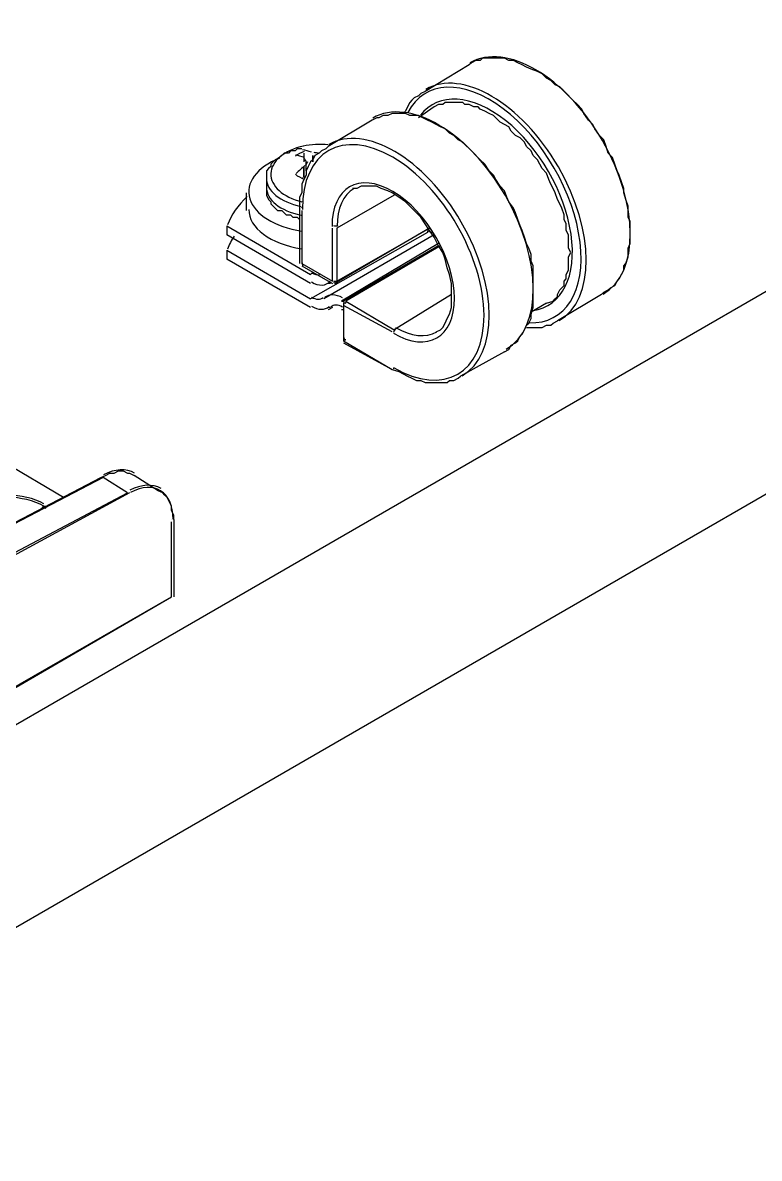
# Model space of a CAD drawing. Header units: inches. Extents: x 109 to 1721, y 29 to 669.
# Drawn here: x 1451.12 to 1458.08, y 298.11 to 308.83 of the extents above; entities that cross this region are included whole.
import ezdxf

# ---------------------------------------------------------------- set-up
doc = ezdxf.new("R2010")
doc.units = ezdxf.units.IN
doc.header["$LTSCALE"] = 0.0393700787401575
doc.header["$MEASUREMENT"] = 0
doc.layers.add('PDF3_Geometría', color=7, linetype='Continuous')

# ---------------------------------------------------------------- blocks, each defined once
blk = doc.blocks.new('OH3A1-1$-$ASSY$$CENTER$TUB_-_v2$-$copia1')
at = {"layer": 'PDF3_Geometría', "lineweight": -3}
for points in [[(15.8967539469401, 7.896715799967447), (19.60910288492838, 10.03996192084418), (19.60910288492838, 9.963298373752169)], [(19.60906643337673, 9.963296678331163), (15.89671749538845, 7.820050557454427), (14.04095967610677, 8.891673617892794), (14.04095967610677, 8.967503865559896), (14.85092671712239, 9.434984842936196)], [(16.95251125759548, 8.540840996636282), (16.95334455702039, 8.541674296061197), (16.95501115587022, 8.54250759548611), (16.95584445529514, 8.543340894911024), (16.95751105414496, 8.544174194335938), (16.95834435356988, 8.545840793185763), (16.95917765299479, 8.546674092610674), (16.96001095241969, 8.548340691460503), (16.96084425184461, 8.55000729031033), (16.96084425184461, 8.551673889160156), (16.96167755126953, 8.552507188585066), (16.96251085069444, 8.555007086859808), (16.96251085069444, 8.556673685709633), (16.96251085069444, 8.558340284559462), (16.96334415011936, 8.560006883409285), (16.96334415011936, 8.561673482259113), (16.96334415011936, 8.564173380533852), (16.96334415011936, 8.56583997938368), (16.96334415011936, 8.568339877658419), (16.96251085069444, 8.570006476508246), (16.96251085069444, 8.572506374782986), (16.96251085069444, 8.574172973632812), (16.96167755126953, 8.57667287190755), (16.96084425184461, 8.579172770182291), (16.96084425184461, 8.580839369032118), (16.96001095241969, 8.583339267306856), (16.95917765299479, 8.585839165581596), (16.95834435356988, 8.587505764431423), (16.95751105414496, 8.59000566270616), (16.95667775472005, 8.592505560980902), (16.95501115587022, 8.594172159830727), (16.95417785644531, 8.596672058105465), (16.95334455702039, 8.599171956380207), (16.95167795817057, 8.600838555230032), (16.95001135932075, 8.603338453504774), (16.94917805989583, 8.605005052354597), (16.947511461046, 8.606671651204424), (16.94584486219618, 8.609171549479166), (16.94501156277127, 8.610838148328993), (16.94334496392144, 8.612504747178816), (16.94167836507161, 8.614171346028645), (16.94001176622179, 8.615837944878471), (16.93834516737196, 8.617504543728298), (16.93667856852213, 8.619171142578125), (16.93501196967231, 8.620004442003035), (16.93334537082248, 8.621671040852863), (16.93167877197265, 8.622504340277777), (16.93001217312283, 8.624170939127602), (16.928345574273, 8.625004238552515), (16.92584567599826, 8.62583753797743), (16.92417907714844, 8.62667083740234), (16.92251247829861, 8.627504136827254), (16.92084587944878, 8.628337436252169), (16.91917928059895, 8.629170735677082), (16.91751268174913, 8.629170735677082), (16.9158460828993, 8.630004035101996), (16.91417948404948, 8.630004035101996), (16.91251288519965, 8.630004035101996), (16.91084628634983, 8.630004035101996), (16.9091796875, 8.630004035101996), (16.90751308865017, 8.630004035101996), (16.90667978922526, 8.629170735677082), (16.90501319037543, 8.629170735677082), (16.90334659152561, 8.628337436252169), (16.90251329210069, 8.627504136827254)], [(16.90251159667969, 8.627505832248263), (16.88584560818142, 8.617506239149305)], [(16.88584560818142, 8.617506239149305), (16.88417900933159, 8.61667293972439), (16.88334570990668, 8.615839640299477), (16.88167911105686, 8.615006340874565), (16.88084581163194, 8.614173041449652), (16.88001251220702, 8.61333974202474), (16.87917921278211, 8.61167314317491), (16.8783459133572, 8.610006544325087), (16.87751261393229, 8.609173244900173)], [(16.88917880588108, 8.611672295464407), (16.88334570990668, 8.60750579833984)], [(16.93167792426215, 8.537507798936632), (16.93417782253689, 8.538341098361544), (16.9350111219618, 8.539174397786457), (16.93584442138672, 8.540007697211372), (16.93584442138672, 8.540840996636282), (16.93667772081163, 8.54250759548611), (16.93751102023654, 8.543340894911024), (16.93834431966146, 8.544174194335938), (16.93834431966146, 8.545840793185763), (16.93917761908637, 8.546674092610678), (16.93917761908637, 8.548340691460503), (16.94001091851128, 8.55000729031033), (16.94001091851128, 8.551673889160156), (16.94001091851128, 8.553340488009981), (16.94001091851128, 8.55500708685981), (16.9408442179362, 8.556673685709633), (16.94001091851128, 8.558340284559462), (16.94001091851128, 8.560006883409285), (16.94001091851128, 8.561673482259115), (16.94001091851128, 8.56334008110894), (16.93917761908637, 8.565006679958765), (16.93917761908637, 8.567506578233507), (16.93834431966146, 8.569173177083332), (16.93834431966146, 8.570839775933157), (16.93751102023654, 8.573339674207899), (16.93667772081163, 8.575006273057722), (16.93584442138672, 8.576672871907553), (16.9350111219618, 8.579172770182291), (16.93417782253689, 8.580839369032118), (16.93334452311198, 8.582505967881941), (16.93251122368706, 8.584172566731771), (16.93167792426215, 8.586672465006508), (16.93001132541233, 8.588339063856337), (16.92917802598741, 8.59000566270616), (16.9283447265625, 8.59167226155599), (16.92667812771267, 8.593338860405815), (16.92584482828776, 8.59500545925564), (16.92417822943793, 8.596672058105465), (16.92334493001302, 8.598338656955294), (16.92167833116319, 8.600005255805122), (16.92001173231337, 8.600838555230032), (16.91834513346354, 8.60250515407986), (16.91751183403862, 8.604171752929688), (16.9158452351888, 8.605005052354597), (16.91417863633898, 8.605838351779513), (16.91251203748915, 8.607504950629341), (16.91167873806423, 8.608338250054253), (16.91001213921441, 8.609171549479166), (16.90834554036458, 8.61000484890408), (16.90667894151476, 8.610838148328993), (16.90584564208984, 8.611671447753906), (16.90417904324001, 8.611671447753906), (16.90251244439019, 8.612504747178816), (16.90084584554037, 8.612504747178816), (16.90001254611545, 8.613338046603731), (16.89834594726562, 8.613338046603731), (16.89751264784071, 8.613338046603731), (16.89584604899089, 8.613338046603731), (16.89501274956597, 8.613338046603731), (16.89334615071615, 8.613338046603731), (16.89251285129123, 8.612504747178816), (16.8908462524414, 8.612504747178816), (16.88917965359158, 8.611671447753906)], [(16.8658447265625, 8.60667249891493), (16.84917873806423, 8.596672905815971)], [(16.91584438747829, 8.519174363878035), (16.91751098632812, 8.52000766330295), (16.91834428575304, 8.521674262152779), (16.92001088460286, 8.52250756157769), (16.92084418402778, 8.523340861002602), (16.92167748345269, 8.52500745985243), (16.9225107828776, 8.52584075927734), (16.92334408230252, 8.527507358127169), (16.92417738172743, 8.529173956976997), (16.92501068115234, 8.530007256401907), (16.92584398057725, 8.531673855251736), (16.92584398057725, 8.533340454101562), (16.92667728000217, 8.535840352376303), (16.92667728000217, 8.537506951226128), (16.92667728000217, 8.539173550075954), (16.92667728000217, 8.540840148925781), (16.92667728000217, 8.543340047200521), (16.92667728000217, 8.545006646050346), (16.92667728000217, 8.547506544325087), (16.92667728000217, 8.54917314317491), (16.92667728000217, 8.551673041449654), (16.92584398057725, 8.553339640299477), (16.92584398057725, 8.555839538574215), (16.92501068115234, 8.558339436848957), (16.92417738172743, 8.560006035698782), (16.92334408230252, 8.562505933973524), (16.9225107828776, 8.565005832248263), (16.92167748345269, 8.566672431098091), (16.92084418402778, 8.56917232937283), (16.92001088460286, 8.571672227647566), (16.91917758517795, 8.573338826497396), (16.91751098632812, 8.575838724772133), (16.91667768690321, 8.577505323621962), (16.91584438747829, 8.5800052218967), (16.91417778862847, 8.581671820746529), (16.91251118977864, 8.584171719021265), (16.91167789035373, 8.58583831787109), (16.9100112915039, 8.587504916720919), (16.90834469265408, 8.590004814995657), (16.90667809380425, 8.591671413845486), (16.90501149495442, 8.593338012695312), (16.9033448961046, 8.595004611545138), (16.90167829725477, 8.596671210394966), (16.90001169840495, 8.598337809244791), (16.89834509955512, 8.599171108669704), (16.89667850070529, 8.600837707519531), (16.89501190185547, 8.601671006944441), (16.89334530300564, 8.603337605794271), (16.89167870415581, 8.604170905219185), (16.89001210530599, 8.605004204644096), (16.88834550645616, 8.605837504069008), (16.88667890760633, 8.606670803493923), (16.88501230875651, 8.607504102918837), (16.88334570990668, 8.60833740234375), (16.88167911105686, 8.60833740234375), (16.88001251220702, 8.60833740234375), (16.8783459133572, 8.60917070176866), (16.87667931450738, 8.60917070176866), (16.87501271565755, 8.60917070176866), (16.87334611680772, 8.60917070176866), (16.8716795179579, 8.60833740234375), (16.87001291910807, 8.60833740234375), (16.86834632025824, 8.607504102918837), (16.86751302083333, 8.607504102918837), (16.8658464219835, 8.606670803493923)], [(16.83917744954427, 8.595838758680555), (16.83751085069444, 8.595838758680555), (16.83667755126952, 8.59500545925564), (16.8350109524197, 8.59500545925564), (16.83417765299479, 8.594172159830727), (16.83251105414496, 8.594172159830727), (16.83167775472005, 8.593338860405815), (16.83084445529514, 8.592505560980902), (16.82917785644531, 8.59167226155599), (16.8283445570204, 8.590838962131075), (16.82751125759548, 8.59000566270616), (16.82751125759548, 8.58917236328125), (16.82667795817057, 8.588339063856337), (16.82584465874566, 8.587505764431423), (16.82584465874566, 8.585839165581596), (16.82584465874566, 8.585005866156683), (16.82584465874566, 8.584172566731771)], [(16.84917873806423, 8.596672058105465), (16.84834543863932, 8.595838758680555), (16.84667883978949, 8.59500545925564), (16.84584554036458, 8.594172159830727), (16.84417894151475, 8.593338860405815), (16.84334564208984, 8.59167226155599), (16.84251234266493, 8.590838962131075), (16.84167904324002, 8.58917236328125), (16.8408457438151, 8.587505764431423), (16.8408457438151, 8.585839165581596), (16.84001244439019, 8.584172566731771), (16.83917914496528, 8.582505967881941), (16.83917914496528, 8.580839369032118), (16.83917914496528, 8.579172770182291), (16.83834584554036, 8.577506171332466), (16.83834584554036, 8.575006273057722), (16.83834584554036, 8.573339674207899)], [(16.84001159667969, 8.594172159830727), (16.84001159667969, 8.590838962131075)], [(16.84334479437934, 8.594172159830727), (16.84334479437934, 8.594172159830727)], [(16.83917914496528, 8.591673109266493), (16.83917914496528, 8.591673109266493)], [(16.84084404839409, 8.59000566270616), (16.84084404839409, 8.590838962131075)], [(16.84084404839409, 8.587505764431423), (16.84084404839409, 8.590838962131075)], [(16.8408457438151, 8.587505764431423), (16.8408457438151, 8.59000566270616)], [(16.84334479437934, 8.590838962131075), (16.84334479437934, 8.593338860405815), (16.84334479437934, 8.590838962131075)], [(16.83917914496528, 8.58917236328125), (16.83917914496528, 8.58917236328125)], [(16.84001159667969, 8.585005866156683), (16.84001159667969, 8.589172363281248), (16.84001159667969, 8.585005866156683)], [(16.82584465874566, 8.58417256673177), (16.82584465874566, 8.580839369032116), (16.82584465874566, 8.580006069607204), (16.82584465874566, 8.579172770182291), (16.82584465874566, 8.578339470757378), (16.82667795817057, 8.57667287190755), (16.82751125759548, 8.575839572482638), (16.82751125759548, 8.575006273057722), (16.8283445570204, 8.57417297363281), (16.82917785644531, 8.573339674207897), (16.83001115587022, 8.572506374782986), (16.83167775472005, 8.572506374782986), (16.83251105414496, 8.571673075358072), (16.83334435356988, 8.570839775933157), (16.8350109524197, 8.570839775933157), (16.83584425184461, 8.570006476508246), (16.83751085069444, 8.570006476508246), (16.83834415011936, 8.569173177083332)], [(16.89001125759548, 8.526674058702257), (16.89167785644531, 8.527507358127169), (16.89251115587022, 8.528340657552082), (16.89334445529514, 8.530007256401907), (16.89417775472005, 8.531673855251736), (16.89501105414496, 8.533340454101562), (16.89584435356987, 8.535840352376303), (16.89584435356987, 8.537506951226128), (16.89584435356987, 8.540006849500868), (16.89584435356987, 8.542506747775606), (16.89584435356987, 8.545006646050346), (16.89501105414496, 8.54833984375), (16.89417775472005, 8.55083974202474), (16.89334445529514, 8.55417293972439), (16.89251115587022, 8.556672837999132), (16.8908445570204, 8.559172736273872), (16.88917795817057, 8.562505933973524), (16.88751135932075, 8.565005832248263), (16.88584476047092, 8.567505730523003), (16.88417816162109, 8.570005628797743), (16.88251156277126, 8.571672227647566), (16.88001166449653, 8.57417212592231), (16.8783450656467, 8.575838724772133), (16.87584516737196, 8.577505323621962), (16.87334526909722, 8.579171922471785), (16.87167867024739, 8.5800052218967), (16.86917877197265, 8.580838521321615), (16.86751217312283, 8.581671820746529), (16.86501227484809, 8.581671820746529), (16.86334567599826, 8.581671820746529), (16.86167907714844, 8.581671820746529), (16.86001247829861, 8.580838521321615), (16.85834587944878, 8.580838521321615)], [(16.81834581163194, 8.572506374782986), (16.81834581163194, 8.579172770182291)], [(16.87417772081163, 8.578338623046875), (16.85251193576388, 8.565839131673178)], [(16.83834499782986, 8.573338826497395), (16.83834499782986, 8.552506340874565)], [(16.83917914496528, 8.572505527072481), (16.83917914496528, 8.552506340874565), (16.85084533691406, 8.545839945475262)], [(16.81084526909722, 8.56667243109809), (16.84251064724392, 8.548339843749998)], [(16.81084526909722, 8.56667243109809), (16.81084526909722, 8.563339233398436)], [(16.88667805989583, 8.564171685112846), (16.84251319037543, 8.53917270236545)], [(16.85084533691406, 8.545839945475258), (16.85084533691406, 8.565839131673174)], [(16.88751051161024, 8.565839131673174), (16.85167863633897, 8.545006646050346)], [(16.85251193576389, 8.565839131673174), (16.85251193576389, 8.545839945475258), (16.88751051161024, 8.565839131673174)], [(16.88667805989583, 8.565005832248263), (16.88667805989583, 8.564172532823347)], [(16.84251064724392, 8.545006646050346), (16.81084526909722, 8.563339233398438)], [(16.88917711046007, 8.563339233398438), (16.84751213921441, 8.539173550075954)], [(16.89084370930989, 8.560006035698782), (16.85417853461371, 8.538340250651041)], [(16.81084526909722, 8.557506137424044), (16.81084526909722, 8.55417293972439)], [(16.81084526909722, 8.557505289713541), (16.84251064724392, 8.53917270236545)], [(16.89084370930989, 8.559171888563368), (16.85501183403863, 8.538339402940535)], [(16.89167785644531, 8.559171888563368), (16.85584598117404, 8.538339402940535), (16.87417856852214, 8.527506510416666)], [(16.84251064724392, 8.535839504665798), (16.81084526909722, 8.554172092013888)], [(16.83917914496528, 8.551673041449652), (16.85084533691406, 8.545006646050346)], [(16.84334479437934, 8.549172295464407), (16.84251149495443, 8.548338996039496)], [(16.85001118977864, 8.54500579833984), (16.84917789035373, 8.54500579833984)], [(16.85417853461371, 8.538339402940535), (16.85501183403863, 8.538339402940535)], [(16.89584520128038, 8.540839301215277), (16.87417941623263, 8.527506510416666)], [(16.95251125759548, 8.540839301215277), (16.93584526909722, 8.530839708116316)], [(16.85001118977864, 8.535839504665798), (16.84917789035373, 8.535839504665798)], [(16.85084533691406, 8.535839504665798), (16.84917873806423, 8.535006205240883)], [(16.85501098632812, 8.535006205240883), (16.85417768690321, 8.535006205240883)], [(16.85501098632812, 8.537506103515625), (16.85501098632812, 8.524173312717013)], [(16.87334526909722, 8.52667236328125), (16.85501268174913, 8.536671956380207), (16.85501268174913, 8.523339165581596), (16.87334526909722, 8.512506273057722)], [(16.93167792426215, 8.537506103515625), (16.92584482828776, 8.534172905815971)], [(16.92417907714844, 8.528338962131075), (16.92584567599826, 8.528338962131075), (16.92751227484809, 8.528338962131075), (16.928345574273, 8.528338962131075), (16.93001217312283, 8.528338962131075), (16.93167877197265, 8.52917226155599), (16.93334537082248, 8.52917226155599), (16.93417867024739, 8.530005560980904), (16.93584526909722, 8.530838860405815)], [(16.85501268174913, 8.522505866156683), (16.87334526909722, 8.512506273057722)], [(16.91584438747829, 8.519172668457031), (16.89917839898003, 8.510006374782986)], [(16.87334526909722, 8.512505425347221), (16.87584516737196, 8.511672125922308), (16.87751176622178, 8.510838826497395), (16.87917836507161, 8.510005527072481), (16.88084496392144, 8.509172227647566), (16.88251156277126, 8.508338928222656), (16.88417816162109, 8.508338928222656), (16.88584476047092, 8.507505628797743), (16.88751135932075, 8.507505628797743), (16.88917795817057, 8.507505628797743), (16.8908445570204, 8.507505628797743), (16.89251115587022, 8.507505628797743), (16.89417775472005, 8.507505628797743), (16.89501105414496, 8.508338928222656), (16.89667765299479, 8.508338928222656), (16.89834425184461, 8.509172227647566), (16.89917755126953, 8.510005527072481)], [(16.74917772081163, 8.464173210991753), (16.72667863633897, 8.477506001790363), (16.72584533691406, 8.478339301215277), (16.72584533691406, 8.4925053914388), (16.72584533691406, 8.495005289713541), (16.72584533691406, 8.496671888563368), (16.72501203748915, 8.498338487413191), (16.72501203748915, 8.50000508626302), (16.72417873806423, 8.500838385687933), (16.72334543863932, 8.502504984537758), (16.72251213921441, 8.503338283962673), (16.72084554036458, 8.504171583387587)], [(16.74917772081163, 8.464173210991753), (16.72667863633897, 8.477506001790363)], [(16.76334465874566, 8.471672905815971), (16.76501125759548, 8.472506205240883), (16.76667785644531, 8.473339504665798), (16.76834445529514, 8.473339504665798), (16.77001105414496, 8.474172804090712), (16.77167765299479, 8.474172804090712), (16.77334425184461, 8.473339504665798), (16.77417755126953, 8.473339504665798), (16.77584415011936, 8.472506205240883)], [(16.70417955186632, 8.44083997938368), (16.76334381103515, 8.471672058105465)], [(16.77334425184461, 8.465838962131075), (16.76417795817057, 8.471672058105465), (16.70501369900173, 8.44083997938368)], [(16.76417880588108, 8.471672905815971), (16.76417880588108, 8.471672905815971)], [(16.78501213921441, 8.466673109266493), (16.77584584554036, 8.472506205240883)], [(16.7091793484158, 8.435006035698782), (16.71167924669054, 8.433339436848957), (16.77334340413411, 8.465838114420572)], [(16.77417670355903, 8.465838962131075), (16.71251254611545, 8.432506985134548), (16.71251254611545, 8.428340488009981)], [(16.77334594726562, 8.465838962131075), (16.77334594726562, 8.465838962131075)], [(16.7908443874783, 8.455839369032118), (16.7908443874783, 8.457505967881941), (16.79001108805338, 8.459172566731771), (16.79001108805338, 8.460839165581596), (16.78917778862847, 8.462505764431423), (16.78834448920356, 8.46417236328125), (16.78751118977864, 8.46500566270616), (16.78667789035373, 8.465838962131075), (16.7850112915039, 8.46667226155599)], [(16.74167887369791, 8.460839165581596), (16.740845574273, 8.460005866156683)], [(16.74251132541233, 8.460005866156683), (16.74167802598741, 8.460839165581596)], [(16.74167887369791, 8.460839165581596), (16.74251217312282, 8.460839165581596)], [(16.74167887369791, 8.460839165581596), (16.74167887369791, 8.460839165581596)], [(16.71251254611545, 8.381674024793837), (16.79000939263238, 8.426672193739149), (16.79000939263238, 8.455004374186197)], [(16.79001193576389, 8.455839369032118), (16.79001193576389, 8.455839369032118)], [(16.7908443874783, 8.455838521321613), (16.7908443874783, 8.426673041449652)], [(16.71168009440104, 8.381673177083332), (16.79001024034288, 8.426671346028645)], [(16.79001193576389, 8.426672193739149), (16.79001193576389, 8.426672193739149)], [(16.79001193576389, 8.426672193739149), (16.79001193576389, 8.426672193739149)]]:
    blk.add_lwpolyline(points, dxfattribs=at)
for centre, radius, start, end in [((16.83654923219425, 8.576927974862848), 0.0187032809307562, 70.17046723530953, 81.10741490639606), ((16.84626619302816, 8.565416242710317), 0.0320894183995262, 84.74079549253656, 101.7988463302096), ((16.84020590388206, 8.562025799640754), 0.0325608718524128, 80.56163040154684, 83.44659519949187), ((16.83310959768164, 8.573384337100107), 0.0203576908319122, 69.6381694243585, 79.51214801579216), ((16.86544185395359, 8.559718357765169), 0.0389430220528101, 129.9767133773865, 136.6795369889347), ((16.82078604291641, 8.575843311939044), 0.0252698712226736, 37.01143716816805, 40.07161993245203), ((16.86989117662043, 8.573133017771676), 0.0335597528077056, 147.9898117723299, 150.8370936825035), ((16.92110541153391, 8.49714104067948), 0.1196686134710722, 132.9215800639853, 133.0451697673272), ((16.89016647000678, 8.570032271490682), 0.0060825023998312, 239.5796617255052, 254.3343806933981), ((16.83331663749015, 8.549897420822452), 0.0235316610500074, 146.7265661926468, 160.1820579110365), ((16.84042911086226, 8.552922576387015), 0.0012499658970189, 180.0004425760094, 239.9950130288441), ((16.85209586349017, 8.546255338049281), 0.0012499658963389, 240.003531553258, 299.9981013946585), ((16.85625989936108, 8.537923333260279), 0.0012482776091319, 119.9556948522747, 180.0428487938459), ((16.85626095224256, 8.524588700547817), 0.0012499659144771, 180.0004438986615, 239.9950129972804)]:
    blk.add_arc(centre, radius, start, end, dxfattribs=at)
for points in [[(16.95282522837321, 8.598963737487791), (16.9389037106976, 8.623075013014473), (16.91647187834951, 8.636185787193723), (16.9027222527398, 8.628246943155922)], [(16.93615923987495, 8.588963296678331), (16.92223772219933, 8.613074572205013), (16.89980588985125, 8.626185346384261), (16.88605626424153, 8.618246502346464)], [(16.9152941173119, 8.61097216564475), (16.90030147165319, 8.62224720968755), (16.88567363333469, 8.621671933572557), (16.87929441746563, 8.609555143734612)], [(16.91615835825602, 8.578130404154459), (16.90223684058041, 8.60224167968114), (16.87980500823233, 8.615352453860387), (16.86605538262261, 8.607413609822588)], [(16.91619206278017, 8.606508584930628), (16.903579323548, 8.61645305748282), (16.89080048622512, 8.617239805175991), (16.88404475659307, 8.60848975186136)], [(16.94437085121176, 8.560612918987061), (16.94210097733476, 8.579233913916905), (16.93028646017159, 8.599695984588623), (16.9152941173119, 8.61097216564475)], [(16.87362037758234, 8.592642101552538), (16.85466144958008, 8.603677473544861), (16.83935530495156, 8.594839916910594), (16.83943321399731, 8.572902905191844)], [(16.89949236975776, 8.568129963344997), (16.88557085208215, 8.59224123887168), (16.86313901973406, 8.605352013050927), (16.84938939412434, 8.597413169013128)], [(16.94095480389065, 8.563620928022594), (16.93864886925125, 8.579516410165997), (16.92880551979446, 8.596564530664654), (16.91619206278017, 8.606508584930628)], [(16.95313686794705, 8.540931701660156), (16.96688649355676, 8.548870545697952), (16.96674674521552, 8.574852463404339), (16.95282522837321, 8.598963737487791)], [(16.83988613552517, 8.596834818522133), (16.83257559967041, 8.595249049716525), (16.82765329996745, 8.591120884365505), (16.82751497226291, 8.586456907484264)], [(16.84016927083333, 8.594843546549477), (16.8388201590644, 8.594361066182454), (16.83767187245686, 8.593722758822969), (16.83680274115668, 8.592973622639972)], [(16.83078850640191, 8.592241923014322), (16.82215469106038, 8.58882039557563), (16.81778153567844, 8.582861471388075), (16.8195764626397, 8.576960044027537)], [(16.90809022619353, 8.532942287452272), (16.90801231745275, 8.554879300309286), (16.8925796116867, 8.581607867518528), (16.87362037758234, 8.592642101552538)], [(16.82751497226291, 8.586456907484264), (16.82737497795952, 8.581792929769726), (16.83204812113444, 8.577562269422742), (16.83925949435764, 8.575819840325245)], [(16.83680386013454, 8.586205376519096), (16.83767299143473, 8.585455407036674), (16.83882044474283, 8.584817932976616), (16.84016955651177, 8.584334619310164)], [(16.87360559548272, 8.579706154929267), (16.86083753808487, 8.587176667357763), (16.85055743050088, 8.581241075137456), (16.85064385181003, 8.566448361078898)], [(16.93647087944878, 8.530931260850691), (16.9502205050585, 8.538870104888492), (16.95008075671725, 8.564852022594875), (16.93615923987495, 8.588963296678331)], [(16.82584465874566, 8.584588792588972), (16.82584465874566, 8.57992231580946), (16.83107194603814, 8.575740819295246), (16.83898412407769, 8.574078386942546)], [(16.82584465874566, 8.581255594889322), (16.82584465874566, 8.576589118109808), (16.83107194603814, 8.572407621595593), (16.83898412407769, 8.570745189242892)], [(16.81861199273003, 8.577797783745657), (16.81505130428738, 8.574493751525878), (16.81253474002414, 8.570852233039007), (16.81117896185981, 8.567042388068304)], [(16.8195764626397, 8.576960044027537), (16.82136972300211, 8.571059451633028), (16.82900607893202, 8.566283813462151), (16.83915899912516, 8.564713044046192)], [(16.85896979437934, 8.580819023980032), (16.85485515382555, 8.578443287319606), (16.85255483224657, 8.573313534842596), (16.85257516712612, 8.566559216605292)], [(16.89688006507025, 8.539396099514434), (16.89679364356782, 8.554188810574848), (16.88637323384264, 8.572236366584143), (16.87360559548272, 8.579706154929267)], [(16.91646999782986, 8.520098368326822), (16.93021962343958, 8.52803721236462), (16.93007987509833, 8.554019130071003), (16.91615835825602, 8.578130404154459)], [(16.81917826334635, 8.57292260064019), (16.81917826334635, 8.565965383741588), (16.82736293029785, 8.559870631747774), (16.8391582828242, 8.558045705173916)], [(16.83917914496528, 8.573755900065102), (16.83917914496528, 8.57364507124159), (16.83931080627441, 8.573539242214625), (16.83954496341281, 8.573460912068684)], [(16.89980400933159, 8.51009792751736), (16.91355363494131, 8.518036771555156), (16.91341388660007, 8.544018689261542), (16.89949236975776, 8.568129963344997)], [(16.85121154785156, 8.56679450141059), (16.85169986131456, 8.566632008022731), (16.8524906624688, 8.566632008022731), (16.8529789759318, 8.56679450141059)], [(16.92514546712239, 8.530143737792965), (16.93882855203416, 8.529610642539131), (16.94664000439008, 8.541991510822294), (16.94437085121176, 8.560612918987061)], [(16.92659844292534, 8.534789191351996), (16.93755399915907, 8.536265384250216), (16.94326104049576, 8.54772658433575), (16.94095480389065, 8.563620928022594)], [(16.83917914496528, 8.55292256673177), (16.83917914496528, 8.552811737908256), (16.83931080627441, 8.552705908881292), (16.83954496341281, 8.552627578735349)], [(16.83973185221354, 8.552303738064236), (16.83968260531955, 8.552061799579194), (16.83970841958787, 8.551894870122274), (16.83980439419216, 8.551839455710518)], [(16.8429209391276, 8.548953586154513), (16.8439789153205, 8.548344401041668), (16.84501575279236, 8.548093450546263), (16.84591101900736, 8.548229341083102)], [(16.84286329481336, 8.545518663194441), (16.84570761193169, 8.543902024375068), (16.84837885920206, 8.544004942364163), (16.8500009443495, 8.545794966803657)], [(16.85121154785156, 8.545961168077257), (16.85169986131456, 8.545798674689399), (16.8524906624688, 8.545798674689399), (16.8529789759318, 8.545961168077257)], [(16.85139804416232, 8.54563734266493), (16.85134879726834, 8.54539540417989), (16.85137461153666, 8.545228474722968), (16.85147058614095, 8.545173060311212)], [(16.85272047254774, 8.545172797309027), (16.85281644715203, 8.545228211720781), (16.85284226142035, 8.545395141177705), (16.85279301452636, 8.545637079662743)], [(16.8429209391276, 8.539787292480465), (16.84462313016255, 8.538807264116075), (16.84623344039916, 8.538772929297552), (16.84729924096001, 8.539693319320678)], [(16.85466003417969, 8.539493136935763), (16.85204605886671, 8.540979134241738), (16.84956486214532, 8.541018662982516), (16.84791486019558, 8.53960027885437)], [(16.85644870334201, 8.538835313585066), (16.85606383196513, 8.538493694729276), (16.85566801473829, 8.537808161841497), (16.85556498930189, 8.53730477121141)], [(16.85607571072048, 8.538835313585066), (16.85589080047607, 8.538998921924165), (16.85573332489861, 8.539060022354127), (16.85563735029432, 8.539004607942365)], [(16.87391832139757, 8.526138305664062), (16.88668637826707, 8.518667795817057), (16.89696648585107, 8.524603388037361), (16.89688006507025, 8.539396099514434)], [(16.84286329481336, 8.536351521809895), (16.84547727012634, 8.53486552450392), (16.84795846684773, 8.53482599576314), (16.84960846879747, 8.536244379891286)], [(16.85460238986545, 8.536058213975691), (16.8529001988305, 8.537038242340088), (16.85128988859388, 8.53707257715861), (16.85022408803304, 8.536152187135485)], [(16.85501098632812, 8.537923177083332), (16.85501098632812, 8.537812348259818), (16.85514264763726, 8.537706519232854), (16.85537680477566, 8.537628189086911)], [(16.8739030626085, 8.51320309109158), (16.89286271264097, 8.502168135027356), (16.9081688572695, 8.511005691661623), (16.90809022619353, 8.532942287452272)], [(16.8747812906901, 8.528001573350691), (16.87439641931321, 8.5276599544949), (16.87400060208638, 8.526974421607122), (16.87389757664998, 8.526471030977035)], [(16.87467108832465, 8.528283860948347), (16.8805109316508, 8.52488868437873), (16.8861032026079, 8.524316968070137), (16.89021784316169, 8.526692704730563)], [(16.85501098632812, 8.524589538574215), (16.85501098632812, 8.524478709750703), (16.85514264763726, 8.52437288072374), (16.85537680477566, 8.5242945505778)], [(16.85556538899739, 8.523970709906683), (16.8555161421034, 8.523728771421641), (16.85554195637173, 8.52356184196472), (16.85563793097602, 8.523506427552963)], [(16.87389797634548, 8.513137817382812), (16.87384872945149, 8.512895878897773), (16.87387454371982, 8.51272894944085), (16.87397051832411, 8.512673535029094)], [(16.7760518391927, 8.473378499348957), (16.77288828531901, 8.475205091688366), (16.76868481996324, 8.47496398565504), (16.7642718978458, 8.472702001359727)], [(16.78605143229166, 8.467545403374565), (16.78288787841796, 8.469371995713972), (16.7786844130622, 8.469130889680647), (16.77427149094475, 8.466868905385335)], [(16.79057820638021, 8.455939398871527), (16.79056555027432, 8.466334416283496), (16.78345636588308, 8.470796130505455), (16.77445550261603, 8.466055695639715)], [(16.74177551269531, 8.461710611979166), (16.7342058207194, 8.466059601677788), (16.72195881907145, 8.466109599643282), (16.71427996653747, 8.461823940700954)], [(16.74177551269531, 8.460877312554253), (16.73422498660617, 8.465214636060926), (16.72201881663004, 8.465277966817219), (16.71433329686737, 8.461019806755912)]]:
    blk.add_open_spline(points, degree=3, dxfattribs=at)

msp = doc.modelspace()

# ---------------------------------------------------------------- block references
at = {"xscale": 25, "yscale": 25, "zscale": 25}
msp.add_blockref('OH3A1-1$-$ASSY$$CENTER$TUB_-_v2$-$copia1', (1032.779706636086, 92.74013431403807), dxfattribs=at)

doc.saveas('drawing.dxf')
